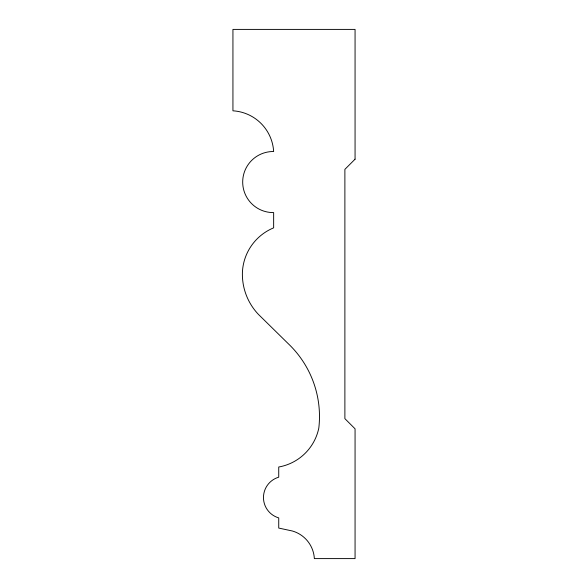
<?xml version="1.0" encoding="UTF-8"?>
<svg xmlns="http://www.w3.org/2000/svg" width="588" height="588" viewBox="0 0 588 588"><rect width="100%" height="100%" fill="white"/><g stroke="black" fill="none" stroke-linecap="round" stroke-linejoin="round"><path stroke-width="0.88" d="M355.064 159.186L344.884 169.359L344.884 418.641L355.064 428.814L355.064 558.6L314.352 558.6A30.458 30.458 0 0 0 292.383 531.001L278.734 528.068L278.734 517.896A21.205 21.205 0 0 1 278.734 477.184L278.734 467.004A49.737 49.737 0 0 0 318.814 428.064A100.467 100.467 0 0 0 288.267 343.701L258.382 314.352A58.359 58.359 0 0 1 242.418 272.141A50.531 50.531 0 0 1 273.648 227.85L273.648 212.584A30.532 30.532 0 0 1 242.69 182.052A30.532 30.532 0 0 1 273.648 151.52A43.328 43.328 0 0 0 232.936 110.816L232.936 29.4L355.064 29.4L355.064 159.186"/></g></svg>
